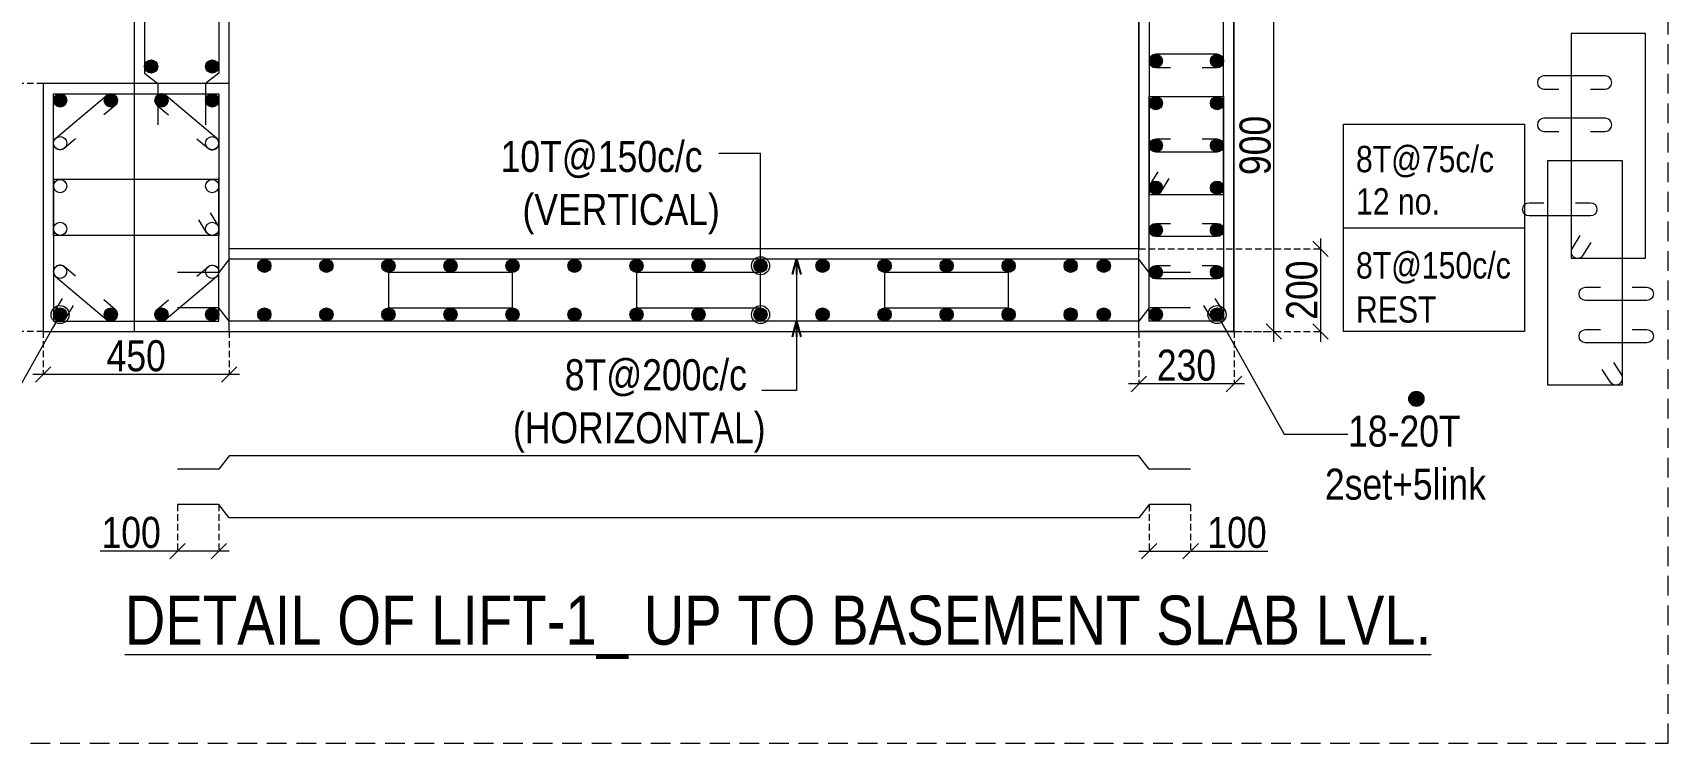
# Model space of a CAD drawing. Header units: millimetres. Extents: x 1112055 to 3390982, y -148532 to 766891.
# Drawn here: x 2552510 to 2568332, y 347512 to 354387 of the extents above; entities that cross this region are included whole.
import ezdxf

# ---------------------------------------------------------------- set-up
doc = ezdxf.new("R2010")
doc.units = ezdxf.units.MM
doc.header["$PDMODE"] = 35
doc.header["$PDSIZE"] = -25
doc.linetypes.add('DASHED2', pattern=[0.375, 0.25, -0.125])
doc.linetypes.add('Hidden', pattern=[9.525, 6.35, -3.175])
for name, color, linetype, lineweight in [('B COL. SIZE DIM', 220, 'Continuous', 25), ('B COLUMN', 1, 'Hidden', 9), ('B P.C.C', 251, 'Continuous', 0), ('B STEEL', 34, 'Continuous', 15), ('B STEEL TEXT', 7, 'Continuous', 15), ('B TITLE BLOCK', 250, 'Continuous', 0)]:
    doc.layers.add(name, color=color, linetype=linetype, lineweight=lineweight)
doc.styles.add('ARIAL', font='arial.ttf')
doc.styles.add('dim inside', font='romans.shx', dxfattribs={"width": 0.8, "height": 125})
doc.styles.add('SWINC', font='swissc.ttf')
doc.dimstyles.new('DIM 1', dxfattribs={"dimscale": 0, "dimtxt": 230, "dimasz": 150, "dimexe": 0.18, "dimexo": 0.0625, "dimgap": 0.5, "dimtad": 1, "dimdec": 0, "dimzin": 0, "dimdsep": 46, "dimtxsty": 'ARIAL', "dimblk": 'OBLIQUE', "dimcen": 6, "dimse1": 1, "dimse2": 1, "dimclrd": 256, "dimclrt": 256, "dimadec": 0, "dimazin": 2, "dimtfac": 0.75, "dimtdec": 0, "dimtix": 1, "dimtofl": 0, "dimtmove": 1, "dimatfit": 3, "dimldrblk": 'OPEN30', "dimfxl": 0.18, "dimfrac": 1, "dimtolj": 1, "dimtzin": 0, "dimlwd": -1, "dimarcsym": 0})
doc.dimstyles.new('dim inside', dxfattribs={"dimtxt": 125, "dimasz": 100, "dimexe": 0, "dimexo": 0, "dimgap": 10, "dimtad": 0, "dimdec": 0, "dimzin": 0, "dimdsep": 46, "dimtxsty": 'dim inside', "dimblk": 'SMALL', "dimcen": 0.09, "dimadec": 0, "dimazin": 0, "dimtfac": 1, "dimtdec": 0, "dimtofl": 0, "dimtmove": 0, "dimatfit": 3, "dimfxl": 1, "dimtolj": 1, "dimtzin": 0, "dimarcsym": 2})

# ---------------------------------------------------------------- blocks, each defined once
blk = doc.blocks.new('_Oblique')
at = {"color": 0, "linetype": 'ByBlock', "lineweight": -2}
blk.add_line((-0.5, -0.5), (0.5, 0.5), dxfattribs=at)
blk = doc.blocks.new('*D1603')
at = {"layer": 'B COL. SIZE DIM', "color": 250, "linetype": 'DASHED2', "lineweight": 9, "ltscale": 250, "transparency": 16777216}
for p, q in [((2563211, 351496), (2563211, 350988)), ((2564131, 351496), (2564131, 350988))]:
    blk.add_line(p, q, dxfattribs=at)
at = {"layer": 'B COL. SIZE DIM', "color": 250, "lineweight": 9, "ltscale": 250, "transparency": 16777216}
blk.add_line((2564231, 350988), (2563111, 350988), dxfattribs=at)
at = {"layer": 'Defpoints', "color": 0, "ltscale": 250, "transparency": 16777216}
for p in [(2563211, 351496), (2564131, 351496), (2563211, 350988)]:
    blk.add_point(p, dxfattribs=at)
at = {"layer": 'B COL. SIZE DIM', "color": 250, "lineweight": 9, "ltscale": 250, "transparency": 16777216, "xscale": 150, "yscale": 150, "zscale": 150, "rotation": 180}
blk.add_blockref('_Oblique', (2563211, 350988), dxfattribs=at)
at = {"layer": 'B COL. SIZE DIM', "color": 250, "lineweight": 9, "ltscale": 250, "transparency": 16777216, "xscale": 150, "yscale": 150, "zscale": 150}
blk.add_blockref('_Oblique', (2564131, 350988), dxfattribs=at)
at = {"layer": 'B COL. SIZE DIM', "color": 6, "ltscale": 250, "transparency": 16777216, "insert": (2563671, 351168), "char_height": 300, "attachment_point": 5, "style": 'SWINC'}
blk.add_mtext('\\A1;230', dxfattribs=at)
blk = doc.blocks.new('*D1644')
at = {"layer": 'B COL. SIZE DIM', "color": 250, "linetype": 'DASHED2', "lineweight": 9, "ltscale": 250, "transparency": 16777216}
for p, q in [((2564131, 355096), (2564516, 355096)), ((2564131, 351496), (2564516, 351496))]:
    blk.add_line(p, q, dxfattribs=at)
at = {"layer": 'B COL. SIZE DIM', "color": 250, "lineweight": 9, "ltscale": 250, "transparency": 16777216}
blk.add_line((2564516, 351396), (2564516, 355196), dxfattribs=at)
at = {"layer": 'Defpoints', "color": 0, "ltscale": 250, "transparency": 16777216}
for p in [(2564131, 355096), (2564516, 355096), (2564131, 351496)]:
    blk.add_point(p, dxfattribs=at)
at = {"layer": 'B COL. SIZE DIM', "color": 250, "lineweight": 9, "ltscale": 250, "transparency": 16777216, "xscale": 150, "yscale": 150, "zscale": 150}
for p, rotation in [((2564516, 355096), 90), ((2564516, 351496), 270)]:
    blk.add_blockref('_Oblique', p, dxfattribs=dict(at, rotation=rotation))
at = {"layer": 'B COL. SIZE DIM', "color": 6, "ltscale": 250, "transparency": 16777216, "insert": (2564337, 353296), "char_height": 300, "attachment_point": 5, "rotation": 90, "style": 'SWINC'}
blk.add_mtext('\\A1;900', dxfattribs=at)
blk = doc.blocks.new('*D1645')
at = {"layer": 'B COL. SIZE DIM', "color": 250, "linetype": 'DASHED2', "lineweight": 9, "ltscale": 250, "transparency": 16777216}
for p, q in [((2552611, 351496), (2552611, 351080)), ((2554411, 351496), (2554411, 351080))]:
    blk.add_line(p, q, dxfattribs=at)
at = {"layer": 'B COL. SIZE DIM', "color": 250, "lineweight": 9, "ltscale": 250, "transparency": 16777216}
blk.add_line((2554511, 351080), (2552511, 351080), dxfattribs=at)
at = {"layer": 'Defpoints', "color": 0, "ltscale": 250, "transparency": 16777216}
for p in [(2552611, 351496), (2554411, 351496), (2552611, 351080)]:
    blk.add_point(p, dxfattribs=at)
at = {"layer": 'B COL. SIZE DIM', "color": 250, "lineweight": 9, "ltscale": 250, "transparency": 16777216, "xscale": 150, "yscale": 150, "zscale": 150, "rotation": 180}
blk.add_blockref('_Oblique', (2552611, 351080), dxfattribs=at)
at = {"layer": 'B COL. SIZE DIM', "color": 250, "lineweight": 9, "ltscale": 250, "transparency": 16777216, "xscale": 150, "yscale": 150, "zscale": 150}
blk.add_blockref('_Oblique', (2554411, 351080), dxfattribs=at)
at = {"layer": 'B COL. SIZE DIM', "color": 6, "ltscale": 250, "transparency": 16777216, "insert": (2553511, 351259), "char_height": 300, "attachment_point": 5, "style": 'SWINC'}
blk.add_mtext('\\A1;450', dxfattribs=at)
blk = doc.blocks.new('*D1646')
at = {"layer": 'B COL. SIZE DIM', "color": 250, "lineweight": 9, "ltscale": 250, "transparency": 16777216}
blk.add_line((2552230, 351396), (2552230, 353996), dxfattribs=at)
at = {"layer": 'B COL. SIZE DIM', "color": 250, "linetype": 'DASHED2', "lineweight": 9, "ltscale": 250, "transparency": 16777216}
for p, q in [((2552611, 353896), (2552230, 353896)), ((2552611, 351496), (2552230, 351496))]:
    blk.add_line(p, q, dxfattribs=at)
at = {"layer": 'Defpoints', "color": 0, "ltscale": 250, "transparency": 16777216}
for p in [(2552230, 353896), (2552611, 353896), (2552611, 351496)]:
    blk.add_point(p, dxfattribs=at)
at = {"layer": 'B COL. SIZE DIM', "color": 250, "lineweight": 9, "ltscale": 250, "transparency": 16777216, "xscale": 150, "yscale": 150, "zscale": 150}
for p, rotation in [((2552230, 353896), 90), ((2552230, 351496), 270)]:
    blk.add_blockref('_Oblique', p, dxfattribs=dict(at, rotation=rotation))
at = {"layer": 'B COL. SIZE DIM', "color": 6, "ltscale": 250, "transparency": 16777216, "insert": (2552051, 352696), "char_height": 300, "attachment_point": 5, "rotation": 90, "style": 'SWINC'}
blk.add_mtext('\\A1;600', dxfattribs=at)
blk = doc.blocks.new('_Open30')
at = {"color": 0, "linetype": 'ByBlock', "lineweight": -2}
for p, q in [((-1, 0.27), (0, 0)), ((0, 0), (-1, -0.27)), ((0, 0), (-1, 0))]:
    blk.add_line(p, q, dxfattribs=at)
blk = doc.blocks.new('*D1650')
at = {"layer": 'B COL. SIZE DIM', "color": 250, "linetype": 'DASHED2', "lineweight": 9, "ltscale": 250, "transparency": 16777216}
for p, q in [((2563311, 349821), (2563311, 349371)), ((2563711, 349821), (2563711, 349371))]:
    blk.add_line(p, q, dxfattribs=at)
at = {"layer": 'B COL. SIZE DIM', "color": 250, "lineweight": 9, "ltscale": 250, "transparency": 16777216}
for p, q in [((2563211, 349371), (2563711, 349371)), ((2563711, 349371), (2564459, 349371))]:
    blk.add_line(p, q, dxfattribs=at)
at = {"layer": 'Defpoints', "color": 0, "ltscale": 250, "transparency": 16777216}
for p in [(2563311, 349821), (2563711, 349821), (2563711, 349371)]:
    blk.add_point(p, dxfattribs=at)
at = {"layer": 'B COL. SIZE DIM', "color": 250, "lineweight": 9, "ltscale": 250, "transparency": 16777216, "xscale": 150, "yscale": 150, "zscale": 150, "rotation": 180}
blk.add_blockref('_Oblique', (2563311, 349371), dxfattribs=at)
at = {"layer": 'B COL. SIZE DIM', "color": 250, "lineweight": 9, "ltscale": 250, "transparency": 16777216, "xscale": 150, "yscale": 150, "zscale": 150}
blk.add_blockref('_Oblique', (2563711, 349371), dxfattribs=at)
at = {"layer": 'B COL. SIZE DIM', "color": 6, "ltscale": 250, "transparency": 16777216, "insert": (2564160, 349550), "char_height": 300, "attachment_point": 5, "style": 'SWINC'}
blk.add_mtext('\\A1;100', dxfattribs=at)
blk = doc.blocks.new('*D1610')
at = {"layer": 'B COL. SIZE DIM', "color": 250, "linetype": 'DASHED2', "lineweight": 9, "ltscale": 250, "transparency": 16777216}
for p, q in [((2553911, 349821), (2553911, 349371)), ((2554311, 349821), (2554311, 349371))]:
    blk.add_line(p, q, dxfattribs=at)
at = {"layer": 'B COL. SIZE DIM', "color": 250, "lineweight": 9, "ltscale": 250, "transparency": 16777216}
for p, q in [((2553911, 349371), (2553163, 349371)), ((2554411, 349371), (2553911, 349371))]:
    blk.add_line(p, q, dxfattribs=at)
at = {"layer": 'Defpoints', "color": 0, "ltscale": 250, "transparency": 16777216}
for p in [(2553911, 349821), (2554311, 349821), (2553911, 349371)]:
    blk.add_point(p, dxfattribs=at)
at = {"layer": 'B COL. SIZE DIM', "color": 250, "lineweight": 9, "ltscale": 250, "transparency": 16777216, "xscale": 150, "yscale": 150, "zscale": 150, "rotation": 180}
blk.add_blockref('_Oblique', (2553911, 349371), dxfattribs=at)
at = {"layer": 'B COL. SIZE DIM', "color": 250, "lineweight": 9, "ltscale": 250, "transparency": 16777216, "xscale": 150, "yscale": 150, "zscale": 150}
blk.add_blockref('_Oblique', (2554311, 349371), dxfattribs=at)
at = {"layer": 'B COL. SIZE DIM', "color": 6, "ltscale": 250, "transparency": 16777216, "insert": (2553462, 349550), "char_height": 300, "attachment_point": 5, "style": 'SWINC'}
blk.add_mtext('\\A1;100', dxfattribs=at)
blk = doc.blocks.new('*D1594')
at = {"layer": 'B COL. SIZE DIM', "color": 250, "lineweight": 9, "ltscale": 250, "transparency": 16777216}
blk.add_line((2564967, 352396), (2564967, 351396), dxfattribs=at)
at = {"layer": 'B COL. SIZE DIM', "color": 250, "linetype": 'DASHED2', "lineweight": 9, "ltscale": 250, "transparency": 16777216}
for p, q in [((2563211, 352296), (2564967, 352296)), ((2563211, 351496), (2564967, 351496))]:
    blk.add_line(p, q, dxfattribs=at)
at = {"layer": 'Defpoints', "color": 0, "ltscale": 250, "transparency": 16777216}
for p in [(2563211, 352296), (2563211, 351496), (2564967, 351496)]:
    blk.add_point(p, dxfattribs=at)
at = {"layer": 'B COL. SIZE DIM', "color": 250, "lineweight": 9, "ltscale": 250, "transparency": 16777216, "xscale": 150, "yscale": 150, "zscale": 150}
for p, rotation in [((2564967, 352296), 90), ((2564967, 351496), 270)]:
    blk.add_blockref('_Oblique', p, dxfattribs=dict(at, rotation=rotation))
at = {"layer": 'B COL. SIZE DIM', "color": 6, "ltscale": 250, "transparency": 16777216, "insert": (2564788, 351896), "char_height": 300, "attachment_point": 5, "rotation": 90, "style": 'SWINC'}
blk.add_mtext('\\A1;200', dxfattribs=at)

msp = doc.modelspace()

# ---------------------------------------------------------------- hatches: boundary and pattern name
at = {"layer": 'B STEEL', "lineweight": 9, "ltscale": 0.5}
h = msp.add_hatch(color=34, dxfattribs=at)
edge = h.paths.add_edge_path()
edge.add_arc((2553654.8, 354059.8), 64, 0, 360, ccw=False)
h = msp.add_hatch(color=34, dxfattribs=at)
edge = h.paths.add_edge_path()
edge.add_arc((2554246.8, 354059.8), 64, -540, -180)
at = {"layer": 'B STEEL', "lineweight": 30}
h = msp.add_hatch(color=34, dxfattribs=at)
edge = h.paths.add_edge_path()
edge.add_arc((2563374.8, 354113.8), 64, 180, 540, ccw=False)
h = msp.add_hatch(color=34, dxfattribs=at)
edge = h.paths.add_edge_path()
edge.add_arc((2563966.8, 354113.8), 64, 180, 540, ccw=False)
at = {"layer": 'B STEEL', "lineweight": 9, "ltscale": 0.5}
h = msp.add_hatch(color=34, dxfattribs=at)
edge = h.paths.add_edge_path()
edge.add_arc((2552774.8, 353731.8), 64, 0, 360, ccw=False)
h = msp.add_hatch(color=34, dxfattribs=at)
edge = h.paths.add_edge_path()
edge.add_arc((2553265.5, 353731.8), 64, 0, 360, ccw=False)
h = msp.add_hatch(color=34, dxfattribs=at)
edge = h.paths.add_edge_path()
edge.add_arc((2553756.1, 353731.8), 64, 0, 360, ccw=False)
h = msp.add_hatch(color=34, dxfattribs=at)
edge = h.paths.add_edge_path()
edge.add_arc((2554246.8, 353731.8), 64, -540, -180)
at = {"layer": 'B STEEL', "lineweight": 30}
h = msp.add_hatch(color=34, dxfattribs=at)
edge = h.paths.add_edge_path()
edge.add_arc((2563374.8, 353704.8), 64, 180, 540, ccw=False)
h = msp.add_hatch(color=34, dxfattribs=at)
edge = h.paths.add_edge_path()
edge.add_arc((2563966.8, 353704.8), 64, 180, 540, ccw=False)
h = msp.add_hatch(color=34, dxfattribs=at)
edge = h.paths.add_edge_path()
edge.add_arc((2563374.8, 353295.8), 64, 180, 540, ccw=False)
h = msp.add_hatch(color=34, dxfattribs=at)
edge = h.paths.add_edge_path()
edge.add_arc((2563966.8, 353295.8), 64, 180, 540, ccw=False)
h = msp.add_hatch(color=34, dxfattribs=at)
edge = h.paths.add_edge_path()
edge.add_arc((2563374.8, 352886.8), 64, 180, 540, ccw=False)
h = msp.add_hatch(color=34, dxfattribs=at)
edge = h.paths.add_edge_path()
edge.add_arc((2563966.8, 352886.8), 64, 180, 540, ccw=False)
h = msp.add_hatch(color=34, dxfattribs=at)
edge = h.paths.add_edge_path()
edge.add_arc((2563374.8, 352477.8), 64, 180, 540, ccw=False)
h = msp.add_hatch(color=34, dxfattribs=at)
edge = h.paths.add_edge_path()
edge.add_arc((2563966.8, 352477.8), 64, 180, 540, ccw=False)
at = {"layer": 'B STEEL', "lineweight": 9, "ltscale": 0.5}
h = msp.add_hatch(color=34, dxfattribs=at)
edge = h.paths.add_edge_path()
edge.add_arc((2554750.8, 352131.8), 64, 180, 540, ccw=False)
h = msp.add_hatch(color=34, dxfattribs=at)
edge = h.paths.add_edge_path()
edge.add_arc((2555350.8, 352131.8), 64, 180, 540, ccw=False)
h = msp.add_hatch(color=34, dxfattribs=at)
edge = h.paths.add_edge_path()
edge.add_arc((2555950.8, 352131.8), 64, 180, 540, ccw=False)
h = msp.add_hatch(color=34, dxfattribs=at)
edge = h.paths.add_edge_path()
edge.add_arc((2556550.8, 352131.8), 64, 180, 540, ccw=False)
h = msp.add_hatch(color=34, dxfattribs=at)
edge = h.paths.add_edge_path()
edge.add_arc((2557150.8, 352131.8), 64, 180, 540, ccw=False)
h = msp.add_hatch(color=34, dxfattribs=at)
edge = h.paths.add_edge_path()
edge.add_arc((2557750.8, 352131.8), 64, 180, 540, ccw=False)
h = msp.add_hatch(color=34, dxfattribs=at)
edge = h.paths.add_edge_path()
edge.add_arc((2558350.8, 352131.8), 64, 0, 360)
h = msp.add_hatch(color=34, dxfattribs=at)
edge = h.paths.add_edge_path()
edge.add_arc((2558950.8, 352131.8), 64, 180, 540, ccw=False)
h = msp.add_hatch(color=34, dxfattribs=at)
edge = h.paths.add_edge_path()
edge.add_arc((2559550.8, 352131.8), 64, 180, 540, ccw=False)
h = msp.add_hatch(color=34, dxfattribs=at)
edge = h.paths.add_edge_path()
edge.add_arc((2560150.8, 352131.8), 64, 0, 360)
h = msp.add_hatch(color=34, dxfattribs=at)
edge = h.paths.add_edge_path()
edge.add_arc((2560750.8, 352131.8), 64, 0, 360)
h = msp.add_hatch(color=34, dxfattribs=at)
edge = h.paths.add_edge_path()
edge.add_arc((2561350.8, 352131.8), 64, 0, 360)
h = msp.add_hatch(color=34, dxfattribs=at)
edge = h.paths.add_edge_path()
edge.add_arc((2561950.8, 352131.8), 64, 0, 360)
h = msp.add_hatch(color=34, dxfattribs=at)
edge = h.paths.add_edge_path()
edge.add_arc((2562550.8, 352131.8), 64, 0, 360)
h = msp.add_hatch(color=34, dxfattribs=at)
edge = h.paths.add_edge_path()
edge.add_arc((2562870.8, 352131.8), 64, 0, 360)
at = {"layer": 'B STEEL', "lineweight": 30}
h = msp.add_hatch(color=34, dxfattribs=at)
edge = h.paths.add_edge_path()
edge.add_arc((2563374.8, 352068.8), 64, 180, 540, ccw=False)
h = msp.add_hatch(color=34, dxfattribs=at)
edge = h.paths.add_edge_path()
edge.add_arc((2563966.8, 352068.8), 64, 180, 540, ccw=False)
at = {"layer": 'B STEEL', "lineweight": 9, "ltscale": 0.5}
h = msp.add_hatch(color=34, dxfattribs=at)
edge = h.paths.add_edge_path()
edge.add_arc((2552774.8, 351659.8), 64, -360, 0)
h = msp.add_hatch(color=34, dxfattribs=at)
edge = h.paths.add_edge_path()
edge.add_arc((2553265.5, 351659.8), 64, -360, 0)
h = msp.add_hatch(color=34, dxfattribs=at)
edge = h.paths.add_edge_path()
edge.add_arc((2553756.1, 351659.8), 64, -360, 0)
h = msp.add_hatch(color=34, dxfattribs=at)
edge = h.paths.add_edge_path()
edge.add_arc((2554246.8, 351659.8), 64, 180, 540, ccw=False)
h = msp.add_hatch(color=34, dxfattribs=at)
edge = h.paths.add_edge_path()
edge.add_arc((2554750.8, 351659.8), 64, 180, 540, ccw=False)
h = msp.add_hatch(color=34, dxfattribs=at)
edge = h.paths.add_edge_path()
edge.add_arc((2555350.8, 351659.8), 64, 180, 540, ccw=False)
h = msp.add_hatch(color=34, dxfattribs=at)
edge = h.paths.add_edge_path()
edge.add_arc((2555950.8, 351659.8), 64, 180, 540, ccw=False)
h = msp.add_hatch(color=34, dxfattribs=at)
edge = h.paths.add_edge_path()
edge.add_arc((2556550.8, 351659.8), 64, 180, 540, ccw=False)
h = msp.add_hatch(color=34, dxfattribs=at)
edge = h.paths.add_edge_path()
edge.add_arc((2557150.8, 351659.8), 64, 180, 540, ccw=False)
h = msp.add_hatch(color=34, dxfattribs=at)
edge = h.paths.add_edge_path()
edge.add_arc((2557750.8, 351659.8), 64, 180, 540, ccw=False)
h = msp.add_hatch(color=34, dxfattribs=at)
edge = h.paths.add_edge_path()
edge.add_arc((2558350.8, 351659.8), 64, 0, 360)
h = msp.add_hatch(color=34, dxfattribs=at)
edge = h.paths.add_edge_path()
edge.add_arc((2558950.8, 351659.8), 64, 180, 540, ccw=False)
h = msp.add_hatch(color=34, dxfattribs=at)
edge = h.paths.add_edge_path()
edge.add_arc((2559550.8, 351659.8), 64, 180, 540, ccw=False)
h = msp.add_hatch(color=34, dxfattribs=at)
edge = h.paths.add_edge_path()
edge.add_arc((2560150.8, 351659.8), 64, 0, 360)
h = msp.add_hatch(color=34, dxfattribs=at)
edge = h.paths.add_edge_path()
edge.add_arc((2560750.8, 351659.8), 64, 0, 360)
h = msp.add_hatch(color=34, dxfattribs=at)
edge = h.paths.add_edge_path()
edge.add_arc((2561350.8, 351659.8), 64, 0, 360)
h = msp.add_hatch(color=34, dxfattribs=at)
edge = h.paths.add_edge_path()
edge.add_arc((2561950.8, 351659.8), 64, 0, 360)
h = msp.add_hatch(color=34, dxfattribs=at)
edge = h.paths.add_edge_path()
edge.add_arc((2562550.8, 351659.8), 64, 0, 360)
h = msp.add_hatch(color=34, dxfattribs=at)
edge = h.paths.add_edge_path()
edge.add_arc((2562870.8, 351659.8), 64, 0, 360)
h = msp.add_hatch(color=34, dxfattribs=at)
edge = h.paths.add_edge_path()
edge.add_arc((2563374.8, 351659.8), 64, 0, 360)
h = msp.add_hatch(color=34, dxfattribs=at)
edge = h.paths.add_edge_path()
edge.add_arc((2563966.8, 351659.8), 64, 540, 900, ccw=False)
at = {"layer": 'B STEEL', "lineweight": 13}
h = msp.add_hatch(color=256, dxfattribs=at)
h.dxf.hatch_style = 1
edge = h.paths.add_edge_path()
edge.add_arc((2565895.6, 350844.2), 73.3, 0, 360)

# ---------------------------------------------------------------- linework, layer by layer
at = {"layer": 'B COLUMN', "color": 1, "linetype": 'ByBlock', "lineweight": 20}
for points in [[(2554410.8, 359213.8), (2553490.8, 359213.8), (2553490.8, 351495.8), (2564130.8, 351495.8), (2564130.8, 362813.8), (2563210.8, 362813.8), (2563210.8, 352295.8), (2554410.8, 352295.8)], [(2563210.8, 362813.8), (2564130.8, 362813.8), (2564130.8, 351495.8), (2563210.8, 351495.8)], [(2563210.8, 355095.8), (2564130.8, 355095.8), (2564130.8, 351495.8), (2563210.8, 351495.8)], [(2554410.8, 353895.8), (2552610.8, 353895.8), (2552610.8, 351495.8), (2554410.8, 351495.8)]]:
    msp.add_lwpolyline(points, close=True, dxfattribs=at)
at = {"layer": 'B P.C.C', "color": 250, "lineweight": 0, "ltscale": 30}
msp.add_line((2565189.4, 352498.4), (2566942.5, 352498.4), dxfattribs=at)
at = {"layer": 'B P.C.C', "color": 250, "linetype": 'Hidden', "lineweight": 0, "ltscale": 30}
msp.add_lwpolyline([(2568332.2, 365669.8), (2549060.3, 365669.8), (2549060.3, 347511.6), (2568332.2, 347511.6)], close=True, dxfattribs=at)
at = {"layer": 'B P.C.C', "color": 250, "lineweight": 0, "ltscale": 30}
msp.add_lwpolyline([(2565189.4, 353501), (2566942.5, 353501), (2566942.5, 351495.8), (2565189.4, 351495.8)], close=True, dxfattribs=at)
at = {"layer": 'B STEEL', "lineweight": 13}
for points in [[(2553718.8, 359613.8), (2553718.8, 359213.8), (2553590.8, 359113.8), (2553590.8, 353995.8), (2553718.8, 353895.8), (2553718.8, 353495.8)], [(2554182.7, 359613.8), (2554182.7, 359213.8), (2554310.8, 359113.8), (2554310.8, 353995.8), (2554182.7, 353895.8), (2554182.7, 353495.8)], [(2563710.8, 352067.8), (2563310.8, 352067.8), (2563210.8, 352195.8), (2554410.8, 352195.8), (2554310.8, 352067.8), (2553910.8, 352067.8)], [(2563710.8, 351723.9), (2563310.8, 351723.9), (2563210.8, 351595.8), (2554410.8, 351595.8), (2554310.8, 351723.9), (2553910.8, 351723.9)], [(2563710.8, 350165), (2563310.8, 350165), (2563210.8, 350293), (2554410.8, 350293), (2554310.8, 350165), (2553910.8, 350165)], [(2563710.8, 349821.1), (2563310.8, 349821.1), (2563210.8, 349693), (2554410.8, 349693), (2554310.8, 349821.1), (2553910.8, 349821.1)]]:
    msp.add_lwpolyline(points, dxfattribs=at)
for points in [[(2563310.8, 352822.8), (2564030.8, 352822.8), (2564030.8, 354995.8), (2563310.8, 354995.8)], [(2567391.4, 352204.7), (2568111.4, 352204.7), (2568111.4, 354377.7), (2567391.4, 354377.7)], [(2563310.8, 353768.8), (2564030.8, 353768.8), (2564030.8, 351595.8), (2563310.8, 351595.8)], [(2567167.5, 353150.8), (2567887.5, 353150.8), (2567887.5, 350977.7), (2567167.5, 350977.7)]]:
    msp.add_lwpolyline(points, close=True, dxfattribs=at)
at = {"layer": 'B STEEL', "color": 34, "lineweight": 9, "ltscale": 0.5}
for points in [[(2563824.1, 354049.8), (2563966.8, 354049.8, 1), (2563966.8, 354177.8), (2563374.8, 354177.8, 1), (2563374.8, 354049.8), (2563517.5, 354049.8)], [(2567578.7, 353840.7), (2567721.4, 353840.7, 1), (2567721.4, 353968.7), (2567129.4, 353968.7, 1), (2567129.4, 353840.7), (2567272.1, 353840.7)], [(2552925.1, 353360.5), (2552816.1, 353268.5, -1), (2552733.5, 353366.3), (2553224.2, 353780.7, -1), (2553306.8, 353682.9), (2553197.8, 353590.8)], [(2554096.5, 353360.5), (2554205.5, 353268.5, 1), (2554288.1, 353366.3), (2553797.4, 353780.7, 1), (2553714.8, 353682.9), (2553823.8, 353590.8)], [(2567578.7, 353431.7), (2567721.4, 353431.7, 1), (2567721.4, 353559.7), (2567129.4, 353559.7, 1), (2567129.4, 353431.7), (2567272.1, 353431.7)], [(2563824.1, 353359.8), (2563966.8, 353359.8, -1), (2563966.8, 353231.8), (2563374.8, 353231.8, -1), (2563374.8, 353359.8), (2563517.5, 353359.8)], [(2563395.1, 353041.9), (2563320.3, 352920.4, 1), (2563429.3, 352853.3), (2563504.1, 352974.7)], [(2567435.2, 352741.8), (2567577.9, 352741.8, -1), (2567577.9, 352613.7), (2566985.9, 352613.7, -1), (2566985.9, 352741.8), (2567128.5, 352741.8)], [(2554226.5, 352643.7), (2554301.3, 352522.2, -1), (2554192.2, 352455.1), (2554117.5, 352576.5)], [(2563824.1, 352541.8), (2563966.8, 352541.8, -1), (2563966.8, 352413.8), (2563374.8, 352413.8, -1), (2563374.8, 352541.8), (2563517.5, 352541.8)], [(2567475.7, 352423.8), (2567400.9, 352302.3, 1), (2567510, 352235.2), (2567584.7, 352356.7)], [(2552925.1, 352031.1), (2552816.1, 352123.1, 1), (2552733.5, 352025.3), (2553224.2, 351610.9, 1), (2553306.8, 351708.7), (2553197.8, 351800.8)], [(2554096.5, 352031.1), (2554205.5, 352123.1, -1), (2554288.1, 352025.3), (2553797.4, 351610.9, -1), (2553714.8, 351708.7), (2553823.8, 351800.8)], [(2563824.1, 352132.9), (2563966.8, 352132.9, -1), (2563966.8, 352004.8), (2563374.8, 352004.8, -1), (2563374.8, 352132.9), (2563517.5, 352132.9)], [(2567982, 351923.8), (2568124.6, 351923.8, -1), (2568124.6, 351795.7), (2567532.6, 351795.7, -1), (2567532.6, 351923.8), (2567675.3, 351923.8)], [(2552795.1, 351814.9), (2552720.3, 351693.4, 1), (2552829.3, 351626.3), (2552904.1, 351747.8)], [(2563946.5, 351814.9), (2564021.3, 351693.4, -1), (2563912.2, 351626.3), (2563837.5, 351747.8)], [(2567982, 351514.8), (2568124.6, 351514.8, -1), (2568124.6, 351386.7), (2567532.6, 351386.7, -1), (2567532.6, 351514.8), (2567675.3, 351514.8)], [(2567803.2, 351196.8), (2567878, 351075.3, -1), (2567768.9, 351008.2), (2567694.1, 351129.7)]]:
    msp.add_lwpolyline(points, format="xyb", dxfattribs=at)
for points in [[(2554310.8, 352424.6), (2552710.8, 352424.6), (2552710.8, 353795.8), (2554310.8, 353795.8)], [(2554310.8, 352967), (2552710.8, 352967), (2552710.8, 351595.8), (2554310.8, 351595.8)]]:
    msp.add_lwpolyline(points, close=True, dxfattribs=at)
at = {"layer": 'B STEEL', "color": 3, "lineweight": 13}
for points in [[(2555950.8, 352067.8), (2555950.8, 351723.9), (2557150.8, 351723.9), (2557150.8, 352067.8)], [(2558350.8, 352067.8), (2558350.8, 351723.9), (2559550.8, 351723.9), (2559550.8, 352067.8)], [(2560750.8, 352067.8), (2560750.8, 351723.9), (2561950.8, 351723.9), (2561950.8, 352067.8)]]:
    msp.add_lwpolyline(points, close=True, dxfattribs=at)
at = {"layer": 'B STEEL', "color": 34, "lineweight": 9, "ltscale": 0.5}
for centre in [(2553654.8, 354059.8), (2554246.8, 354059.8), (2563374.8, 354113.8), (2563966.8, 354113.8), (2552774.8, 353731.8), (2553265.5, 353731.8), (2553756.1, 353731.8), (2554246.8, 353731.8), (2563374.8, 353704.8), (2563966.8, 353704.8), (2552774.8, 353317.4), (2554246.8, 353317.4), (2563374.8, 353295.8), (2563966.8, 353295.8), (2552774.8, 352903), (2554246.8, 352903), (2563374.8, 352886.8), (2563966.8, 352886.8), (2552774.8, 352488.6), (2554246.8, 352488.6), (2563374.8, 352477.8), (2563966.8, 352477.8), (2552774.8, 352074.2), (2554246.8, 352074.2), (2554750.8, 352131.8), (2555350.8, 352131.8), (2555950.8, 352131.8), (2556550.8, 352131.8), (2557150.8, 352131.8), (2557750.8, 352131.8), (2558350.8, 352131.8), (2558950.8, 352131.8), (2559550.8, 352131.8), (2560150.8, 352131.8), (2560750.8, 352131.8), (2561350.8, 352131.8), (2561950.8, 352131.8), (2562550.8, 352131.8), (2562870.8, 352131.8), (2563374.8, 352068.8), (2563966.8, 352068.8), (2552774.8, 351659.8), (2553265.5, 351659.8), (2553756.1, 351659.8), (2554246.8, 351659.8), (2554750.8, 351659.8), (2555350.8, 351659.8), (2555950.8, 351659.8), (2556550.8, 351659.8), (2557150.8, 351659.8), (2557750.8, 351659.8), (2558350.8, 351659.8), (2558950.8, 351659.8), (2559550.8, 351659.8), (2560150.8, 351659.8), (2560750.8, 351659.8), (2561350.8, 351659.8), (2561950.8, 351659.8), (2562550.8, 351659.8), (2562870.8, 351659.8), (2563374.8, 351659.8), (2563966.8, 351659.8)]:
    msp.add_circle(centre, 64, dxfattribs=at)
at = {"layer": 'B STEEL', "lineweight": 13}
msp.add_circle((2565895.6, 350844.2), 73.3, dxfattribs=at)

# ---------------------------------------------------------------- texts
at = {"layer": 'B STEEL TEXT', "lineweight": 5, "style": 'SWINC'}
for s, height, p in [('10T@150c/c', 300, (2557036.1, 353039.5)), ('8T@75c/c', 255, (2565310.8, 353037)), ('(VERTICAL)', 300, (2557247.9, 352526.8)), ('12 no.', 255, (2565310.8, 352627.5)), ('8T@150c/c', 255, (2565310.8, 352008.6)), ('REST', 255, (2565310.8, 351581.6)), ('8T@200c/c', 300, (2557656.4, 350927.3)), ('(HORIZONTAL)', 300, (2557155.6, 350414.5)), ('18-20T', 300, (2565234.7, 350381.9)), ('2set+5link', 300, (2565010.7, 349869.1))]:
    msp.add_text(s, height=height, dxfattribs=at).set_placement(p)
at = {"layer": 'B TITLE BLOCK', "color": 0, "style": 'SWINC'}
msp.add_text('%%UDETAIL OF LIFT-1_ UP TO BASEMENT SLAB LVL.', height=475.05, dxfattribs=at).set_placement((2553399.7, 348465.5))

# ---------------------------------------------------------------- dimensions: what is measured, and where the dimension line sits
at = {"layer": 'B COL. SIZE DIM', "color": 250, "ltscale": 250}
for base, p1, p2, angle, picture, middle in [((2564515.5, 355095.8), (2564130.8, 351495.8), (2564130.8, 355095.8), 270, '*D1644', (2564336.5, 353295.8)), ((2552230.2, 353895.8), (2552610.8, 351495.8), (2552610.8, 353895.8), 270, '*D1646', (2552051.3, 352695.8)), ((2564967, 351495.8), (2563210.8, 352295.8), (2563210.8, 351495.8), 270, '*D1594', (2564787.9, 351895.8)), ((2552610.8, 351080.1), (2554410.8, 351495.8), (2552610.8, 351495.8), 180, '*D1645', (2553510.8, 351258.9)), ((2563210.8, 350988.5), (2564130.8, 351495.8), (2563210.8, 351495.8), 180, '*D1603', (2563670.8, 351167.6)), ((2563710.8, 349370.6), (2563310.8, 349821.1), (2563710.8, 349821.1), 180, '*D1650', (2564159.7, 349549.6))]:
    dim = msp.add_linear_dim(base=base, p1=p1, p2=p2, angle=angle, dimstyle='dim inside', override={"dimtxt": 300, "dimasz": 150, "dimgap": 25, "dimtad": 3, "dimlfac": 0.25, "dimtxsty": 'SWINC', "dimblk1": 'Oblique', "dimblk2": 'Oblique', "dimsah": 1, "dimdle": 100, "dimclrd": 250, "dimclre": 250, "dimclrt": 6, "dimfxl": 1000, "dimlwd": 9, "dimlwe": 9}, dxfattribs=at)
    dim.commit()
    dim.dimension.update_dxf_attribs({"geometry": picture, "text_midpoint": middle})
dim = msp.add_linear_dim(base=(2553910.8, 349370.6), p1=(2554310.8, 349821.1), p2=(2553910.8, 349821.1), dimstyle='dim inside', override={"dimtxt": 300, "dimasz": 150, "dimgap": 25, "dimtad": 3, "dimlfac": 0.25, "dimtxsty": 'SWINC', "dimblk1": 'Oblique', "dimblk2": 'Oblique', "dimsah": 1, "dimdle": 100, "dimclrd": 250, "dimclre": 250, "dimclrt": 6, "dimfxl": 1000, "dimlwd": 9, "dimlwe": 9}, dxfattribs=at)
dim.commit()
dim.dimension.update_dxf_attribs({"geometry": '*D1610', "text_midpoint": (2553461.9, 349549.6)})

# ---------------------------------------------------------------- leaders
at = {"layer": 'B STEEL TEXT', "lineweight": 9}
for points in [[(2559550.8, 351659.8), (2559550.8, 353218.2), (2559146.9, 353218.2)], [(2559550.8, 352131.8), (2559550.8, 353218.2), (2559146.9, 353218.2)], [(2552774.8, 351659.8), (2552124.2, 350503.7), (2551511, 350503.7)], [(2563966.8, 351659.8), (2564617.4, 350503.7), (2565230.5, 350503.7)]]:
    msp.add_leader(points, dimstyle='DIM 1', override={"dimscale": 1, "dimasz": 175, "dimtad": 0, "dimtxsty": 'SWINC', "dimldrblk": 'DotBlank', "dimfxlon": 1, "dimarcsym": 2}, dxfattribs=at)
at = {"layer": 'B STEEL TEXT', "lineweight": 5}
for points in [[(2559899.8, 352195.8), (2559899.8, 350923.4), (2559564, 350923.4)], [(2559899.8, 351595.8), (2559899.8, 350923.4), (2559564, 350923.4)]]:
    msp.add_leader(points, dimstyle='DIM 1', override={"dimscale": 1, "dimtad": 0, "dimtxsty": 'SWINC', "dimfxlon": 1, "dimlwd": 5, "dimarcsym": 2}, dxfattribs=at)

doc.saveas('drawing.dxf')
